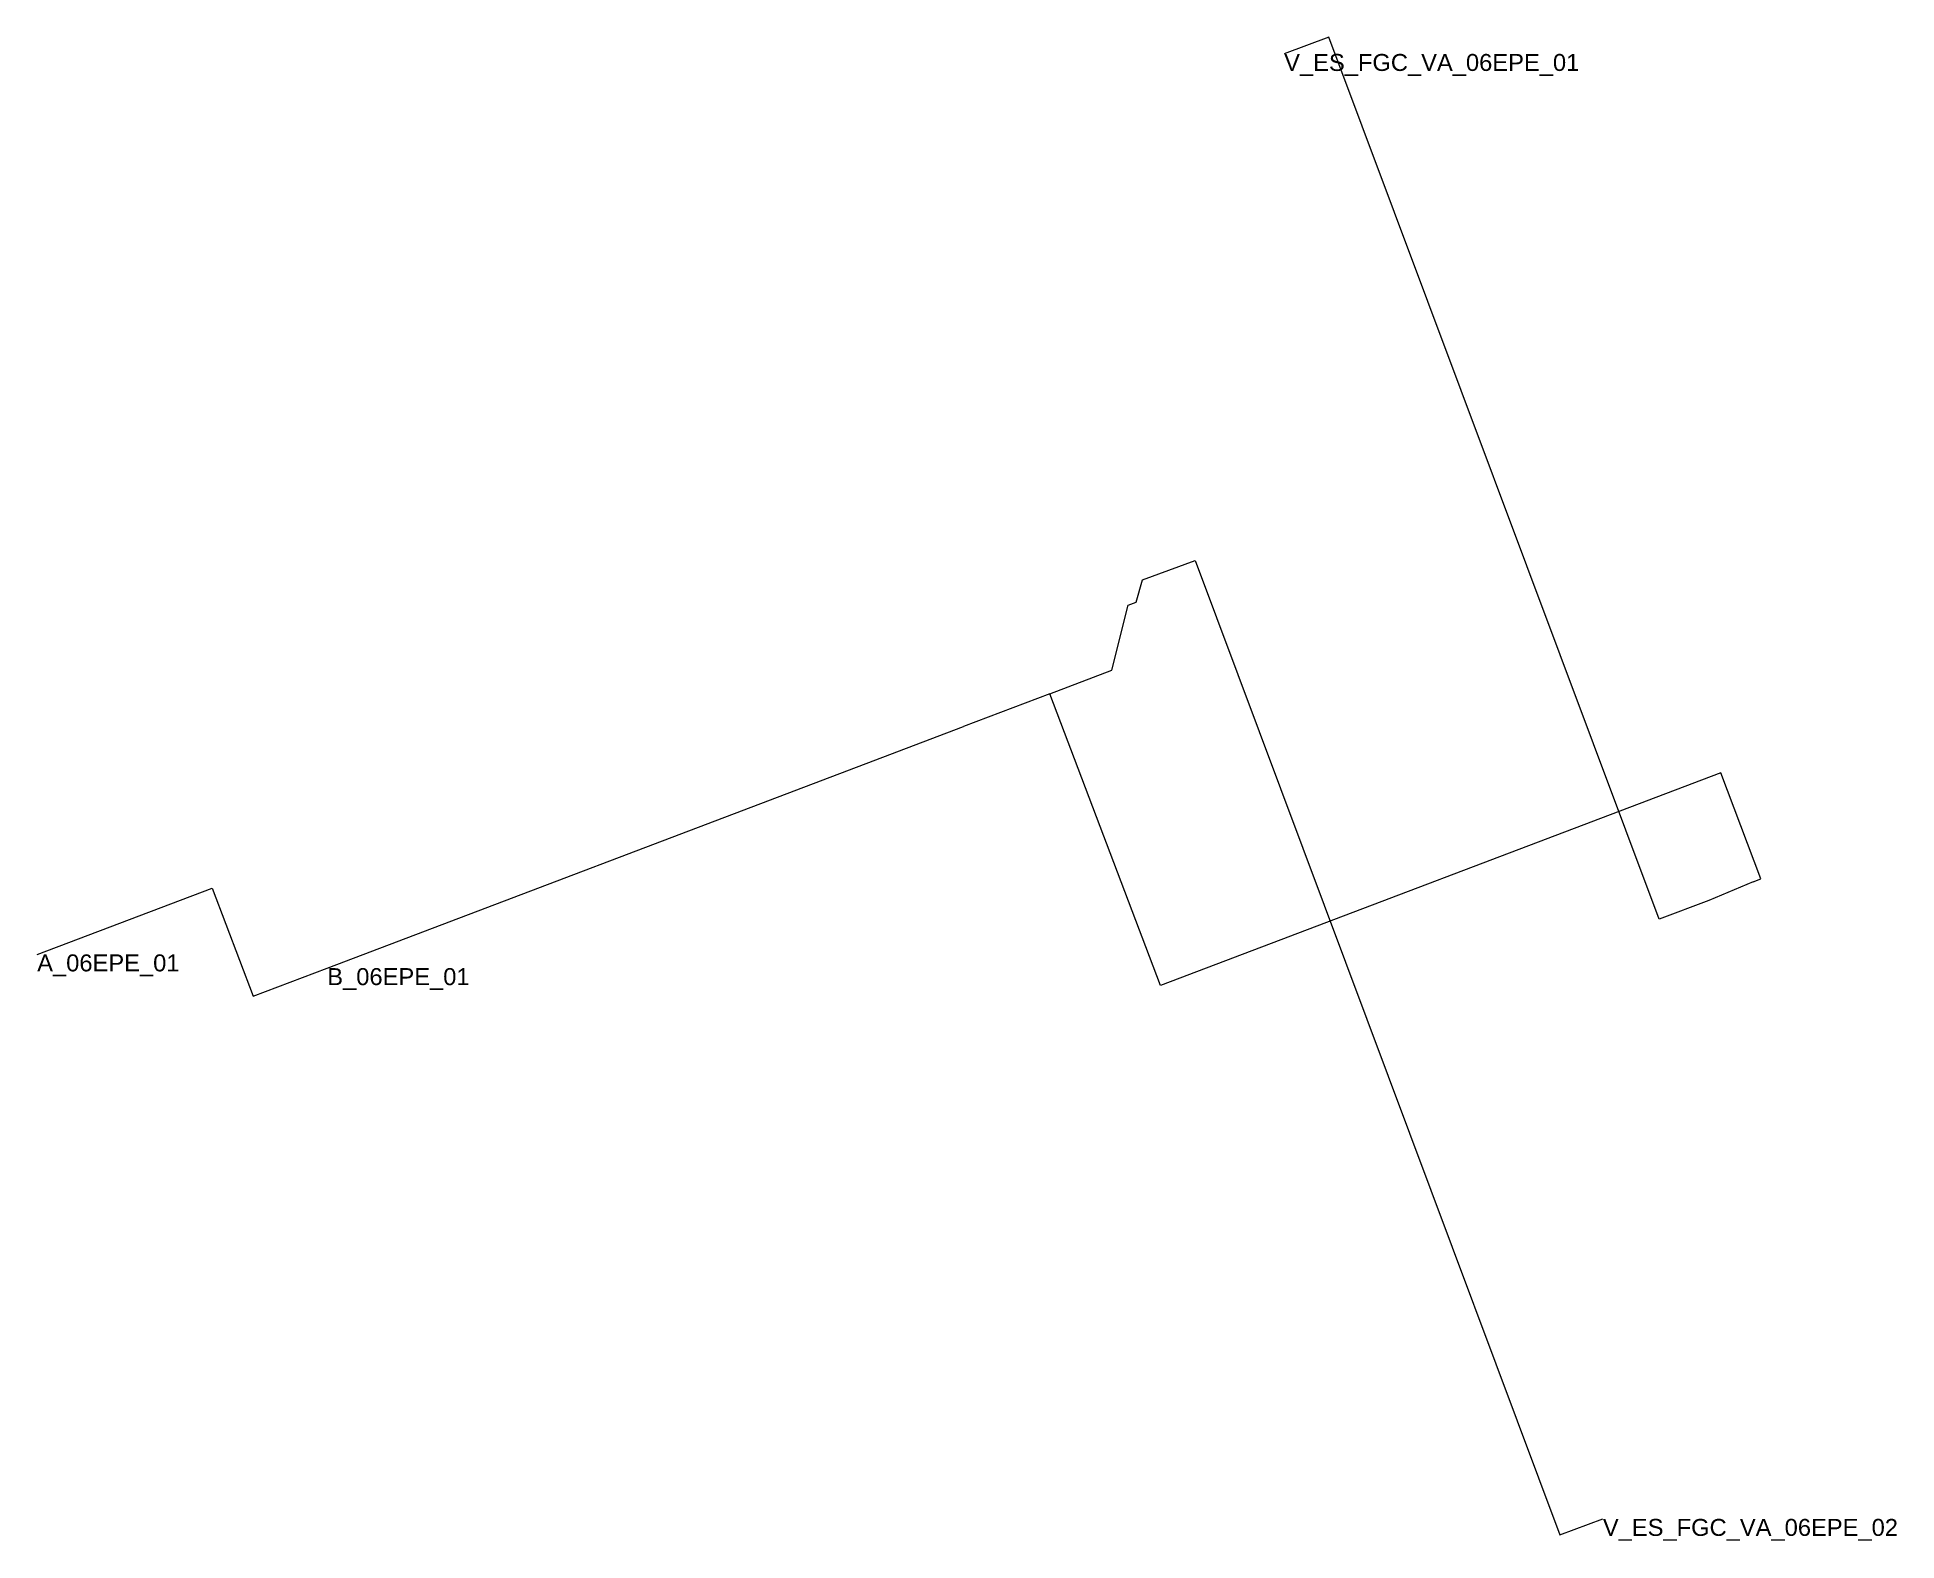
# Model space of a CAD drawing. Header units: metres. Extents: x 428002.8 to 428057.5, y 4584144.8 to 4584189.1.
import ezdxf
from ezdxf.enums import TextEntityAlignment as Align

# ---------------------------------------------------------------- set-up
doc = ezdxf.new("R2010")
doc.units = ezdxf.units.M
doc.header["$MEASUREMENT"] = 0
for name, color, linetype, lineweight, true_color in [('01_A_AccesTren_t', 40, 'Continuous', 0, 0xffd600), ('01_C_AccesExt_t', 251, 'Continuous', 0, 0x646464), ('01_I_AscensorD_l', 251, 'Continuous', 0, 0x646464), ('01_I_BarreraTarifaria_t', 251, 'Continuous', 0, 0x646464), ('01_I_Horitzontal_l', 251, 'Continuous', 0, 0x646464), ('01_I_HoritzontalD_l', 251, 'Continuous', 0, 0x646464), ('01_I_RampaD_l', 251, 'Continuous', 0, 0x646464)]:
    doc.layers.add(name, color=color, linetype=linetype, lineweight=lineweight, true_color=true_color)
doc.styles.add('Style-Arial', font='arial.ttf')

msp = doc.modelspace()

# ---------------------------------------------------------------- linework, layer by layer
at = {"layer": '01_I_AscensorD_l'}
for p, q in [((428034.415711, 4584170.486976, -10), (428034.896388, 4584172.401551, -30)), ((428027.181993, 4584167.741466), (428030.049071, 4584168.829637, -10)), ((428053.318519, 4584164.254576, -10), (428052.007434, 4584163.705878, -30))]:
    msp.add_line(p, q, dxfattribs=at)
at = {"layer": '01_I_Horitzontal_l'}
msp.add_line((428002.7537, 4584162.118653), (428007.905591, 4584164.073997), dxfattribs=at)
at = {"layer": '01_I_HoritzontalD_l'}
for p, q in [((428034.896388, 4584172.401551, -30), (428035.137493, 4584172.491845, -30)), ((428032.592295, 4584169.794891, -10), (428034.415711, 4584170.486976, -10)), ((428032.592295, 4584169.794891, -10), (428030.049071, 4584168.829637, -10)), ((428011.300928, 4584161.713979), (428027.181993, 4584167.741466))]:
    msp.add_line(p, q, dxfattribs=at)
at = {"layer": '01_I_HoritzontalD_l', "flags": 128}
for points, elevation in [([(428052.007434, 4584163.705878), (428050.5445, 4584163.158012), (428040.815568, 4584189.136597), (428039.497096, 4584188.642827)], -30), ([(428035.326541, 4584173.147799), (428036.871985, 4584173.726568), (428047.623962, 4584145.01636), (428048.88801, 4584145.48975)], -30), ([(428053.318519, 4584164.254576), (428053.546675, 4584164.340019), (428052.359861, 4584167.467), (428035.853563, 4584161.202201), (428032.592295, 4584169.794891)], -10)]:
    msp.add_lwpolyline(points, dxfattribs=dict(at, elevation=elevation))
msp.add_lwpolyline([(428007.905591, 4584164.073997), (428009.116043, 4584160.884729), (428011.300915, 4584161.713974)], dxfattribs=at)
at = {"layer": '01_I_RampaD_l'}
msp.add_line((428035.137493, 4584172.491845, -30), (428035.326541, 4584173.147799, -30), dxfattribs=at)

# ---------------------------------------------------------------- texts
at = {"layer": '01_A_AccesTren_t', "style": 'Style-Arial'}
for s, p in [('V_ES_FGC_VA_06EPE_01', (428039.497096, 4584188.642827, -30)), ('V_ES_FGC_VA_06EPE_02', (428048.88801, 4584145.48975, -30))]:
    msp.add_text(s, height=0.5, dxfattribs=at).set_placement(p, align=Align.TOP_LEFT)
at = {"layer": '01_C_AccesExt_t', "style": 'Style-Arial'}
msp.add_text('A_06EPE_01', height=0.5, dxfattribs=at).set_placement((428002.7537, 4584162.118653), align=Align.TOP_LEFT)
at = {"layer": '01_I_BarreraTarifaria_t', "style": 'Style-Arial'}
msp.add_text('B_06EPE_01', height=0.5, dxfattribs=at).set_placement((428011.300928, 4584161.713979), align=Align.TOP_LEFT)

doc.saveas('drawing.dxf')
